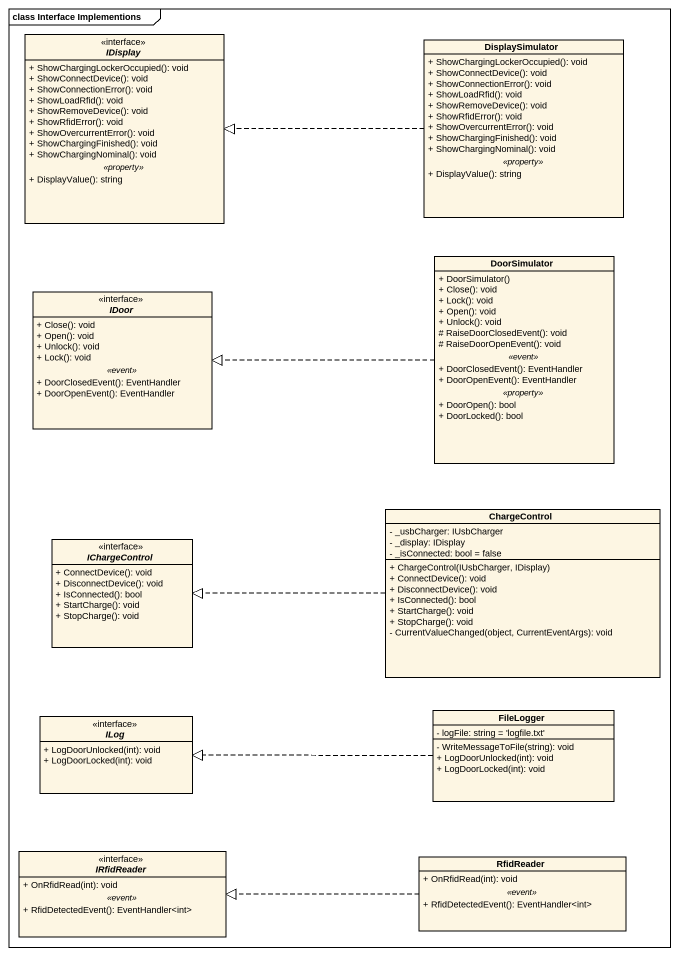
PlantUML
@startuml
mainframe class Interface Implementions
hide circle
hide empty members
skinparam classAttributeIconSize 0
interface IDisplay {
  + ShowChargingLockerOccupied(): void
  + ShowConnectDevice(): void
  + ShowConnectionError(): void
  + ShowLoadRfid(): void
  + ShowRemoveDevice(): void
  + ShowRfidError(): void
  + ShowOvercurrentError(): void
  + ShowChargingFinished(): void
  + ShowChargingNominal(): void
  .. <<property>> ..
  + DisplayValue(): string
}
class DisplaySimulator {
  + ShowChargingLockerOccupied(): void
  + ShowConnectDevice(): void
  + ShowConnectionError(): void
  + ShowLoadRfid(): void
  + ShowRemoveDevice(): void
  + ShowRfidError(): void
  + ShowOvercurrentError(): void
  + ShowChargingFinished(): void
  + ShowChargingNominal(): void
  .. <<property>> ..
  + DisplayValue(): string
}
class DoorSimulator {
  + DoorSimulator()
  + Close(): void
  + Lock(): void
  + Open(): void
  + Unlock(): void
  # RaiseDoorClosedEvent(): void
  # RaiseDoorOpenEvent(): void
  .. <<event>> ..
  + DoorClosedEvent(): EventHandler
  + DoorOpenEvent(): EventHandler
  .. <<property>> ..
  + DoorOpen(): bool
  + DoorLocked(): bool
}
interface IDoor {
  + Close(): void
  + Open(): void
  + Unlock(): void
  + Lock(): void
  .. <<event>> ..
  + DoorClosedEvent(): EventHandler
  + DoorOpenEvent(): EventHandler
}
class ChargeControl {
  - _usbCharger: IUsbCharger
  - _display: IDisplay
  - _isConnected: bool = false
  + ChargeControl(IUsbCharger, IDisplay)
  + ConnectDevice(): void
  + DisconnectDevice(): void
  + IsConnected(): bool
  + StartCharge(): void
  + StopCharge(): void
  - CurrentValueChanged(object, CurrentEventArgs): void
}
interface IChargeControl {
  + ConnectDevice(): void
  + DisconnectDevice(): void
  + IsConnected(): bool
  + StartCharge(): void
  + StopCharge(): void
}
interface ILog {
  + LogDoorUnlocked(int): void
  + LogDoorLocked(int): void
}
class FileLogger {
  - logFile: string = 'logfile.txt'
  - WriteMessageToFile(string): void
  + LogDoorUnlocked(int): void
  + LogDoorLocked(int): void
}
interface IRfidReader {
  + OnRfidRead(int): void
  .. <<event>> ..
  + RfidDetectedEvent(): EventHandler<int>
}
class RfidReader {
  + OnRfidRead(int): void
  .. <<event>> ..
  + RfidDetectedEvent(): EventHandler<int>
}
DisplaySimulator .left.|> IDisplay
DoorSimulator .left.|> IDoor
ChargeControl .left.|> IChargeControl
FileLogger .left.|> ILog
RfidReader .left.|> IRfidReader
@enduml
